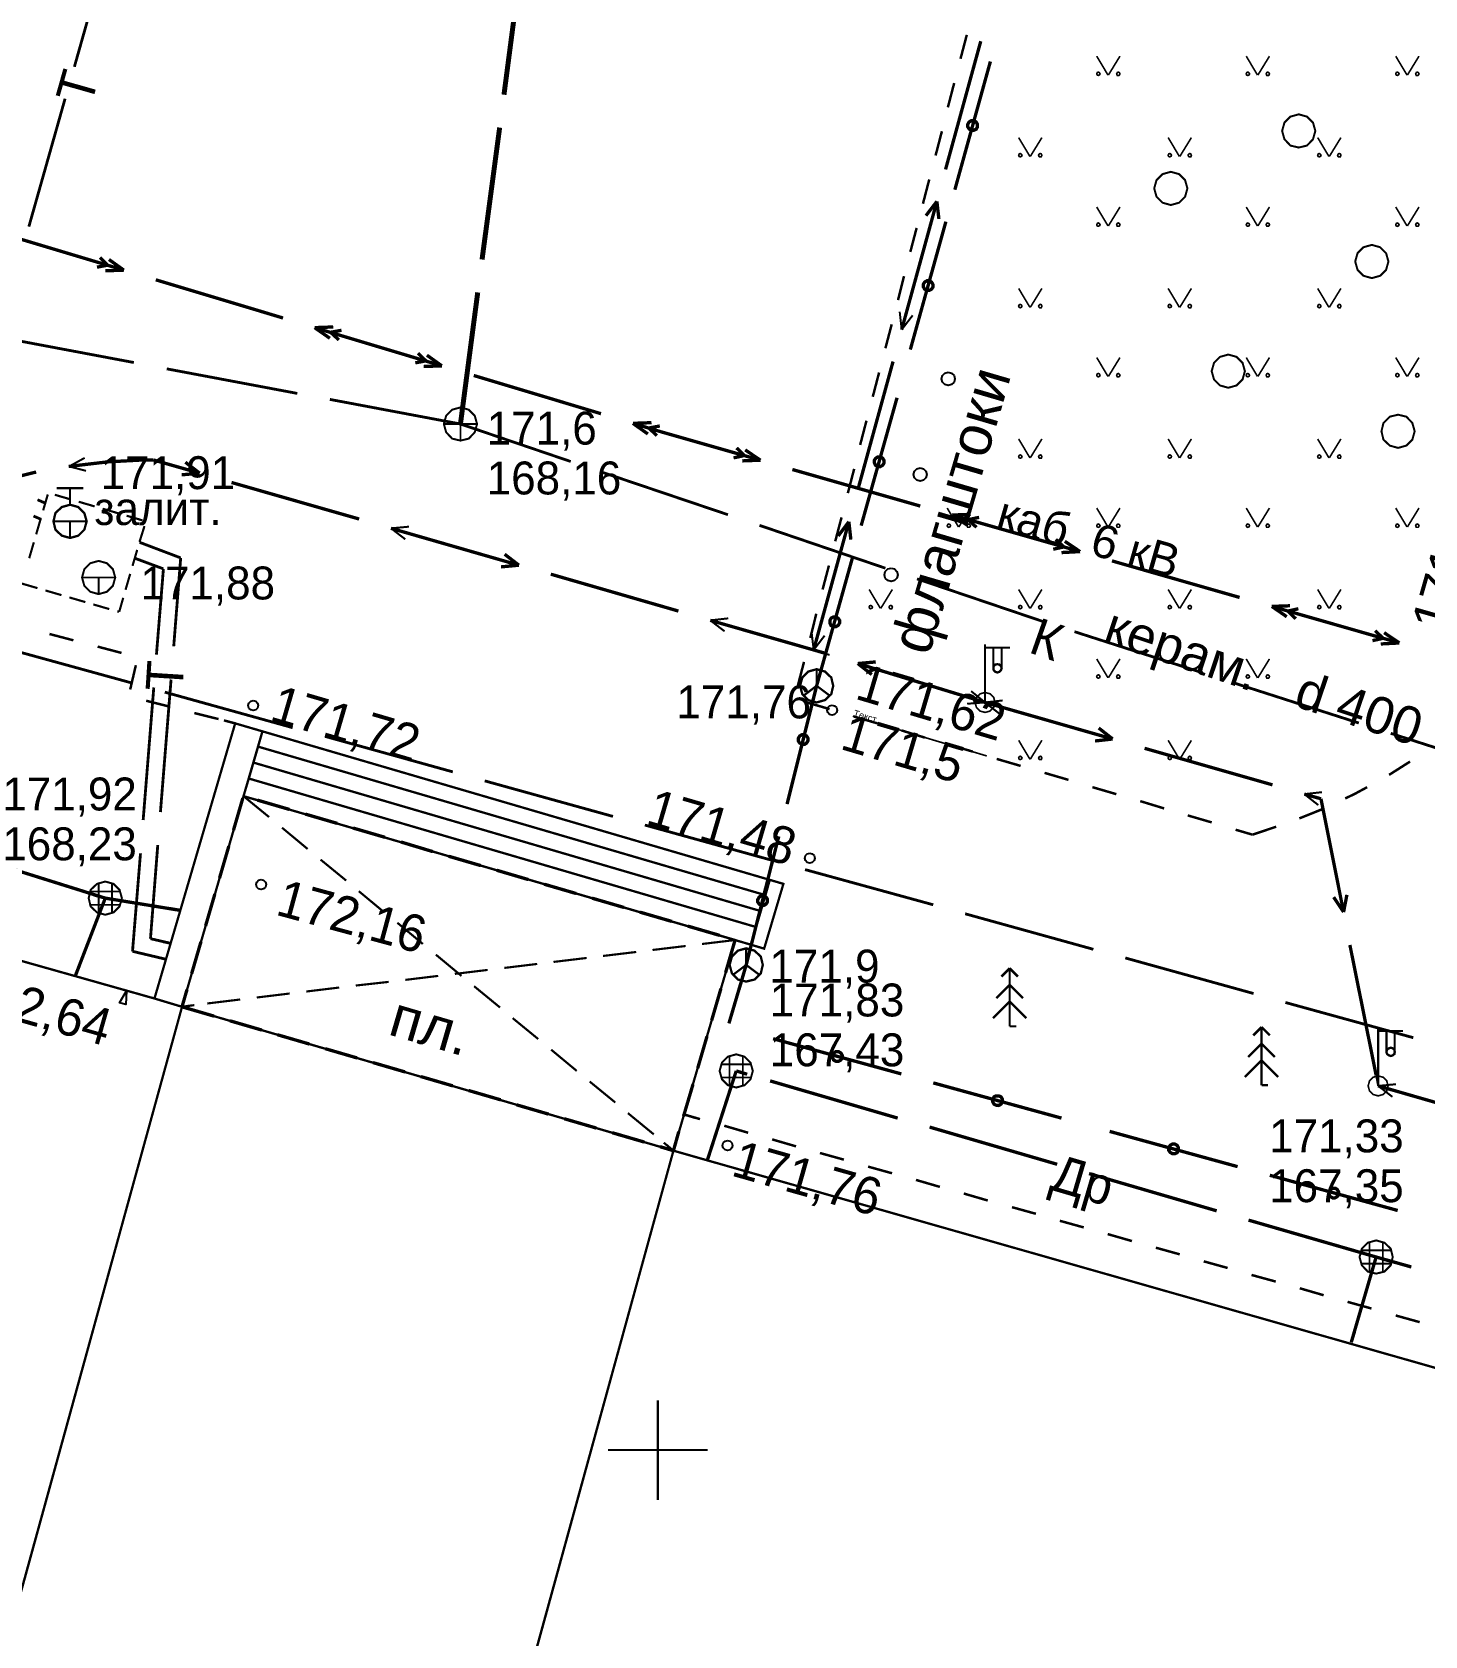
# Model space of a CAD drawing. Extents: x -2634 to -2115, y -2142 to -1393.
# Drawn here: x -2418.83 to -2376.91, y -1855.59 to -1807.33 of the extents above; entities that cross this region are included whole.
import ezdxf

# ---------------------------------------------------------------- set-up
doc = ezdxf.new("R2010")
doc.units = 0
doc.header["$MEASUREMENT"] = 0
for name, color, linetype in [('500_Дополн-Бордюры__п', 7, 'Continuous'), ('500_Дополн-Ступени__л', 7, 'Continuous'), ('500_Линии_-Линии_связ', 7, 'Continuous'), ('500_Линии_-Смотровые_', 7, 'Continuous'), ('500_Линии_-Фонари_час', 7, 'Continuous'), ('500_Линии_-Электрокаб', 7, 'Continuous'), ('500_Объект-Опоры', 7, 'Continuous'), ('500_Растит-Газоны__са', 7, 'Continuous'), ('500_Растит-Лес_и_лесо', 7, 'Continuous'), ('500_Рельеф-Высотные_о', 7, 'Continuous'), ('500_Сооруж-Памятники_', 7, 'Continuous'), ('500_Строен-Дополнения', 7, 'Continuous'), ('500_Строен-Здания', 7, 'Continuous'), ('500_Трубоп-Водопровод', 7, 'Continuous'), ('500_Трубоп-Газопровод', 7, 'Continuous'), ('500_Трубоп-Канализаци', 7, 'Continuous'), ('500_Трубоп-Смотровые_', 7, 'Continuous'), ('500_Трубоп-Сооружения', 7, 'Continuous'), ('500_Трубоп-Теплосети', 7, 'Continuous'), ('ЗАЯВКИ-Условные_з', 7, 'Continuous')]:
    doc.layers.add(name, color=color, linetype=linetype)
doc.styles.add('TARIAL', font='Arial')

# ---------------------------------------------------------------- blocks, each defined once
blk = doc.blocks.new('block_25')
at = {"layer": '500_Растит-Газоны__са', "color": 0, "const_width": 0.05}
for points in [[(2.35, 3.02), (2.69, 2.45)], [(2.7, 2.45), (3.05, 3.02)], [(0, 0.57), (0.34, 0)], [(0.35, 0), (0.7, 0.57)]]:
    blk.add_lwpolyline(points, dxfattribs=at)
for points in [[(2.4, 2.54), (2.42, 2.53), (2.44, 2.51), (2.45, 2.49), (2.44, 2.46), (2.42, 2.45), (2.4, 2.44), (2.37, 2.45), (2.36, 2.46), (2.35, 2.49), (2.36, 2.51), (2.37, 2.53)], [(3, 2.54), (3.02, 2.53), (3.04, 2.51), (3.05, 2.49), (3.04, 2.46), (3.02, 2.44), (3, 2.44), (2.97, 2.44), (2.96, 2.46), (2.95, 2.49), (2.96, 2.51), (2.97, 2.53)], [(0.05, 0.09), (0.07, 0.08), (0.09, 0.06), (0.1, 0.04), (0.09, 0.01), (0.07, 0), (0.05, -0.01), (0.02, 0), (0.01, 0.01), (0, 0.04), (0.01, 0.06), (0.02, 0.08)], [(0.65, 0.09), (0.68, 0.08), (0.69, 0.06), (0.7, 0.04), (0.69, 0.01), (0.68, -0.01), (0.65, -0.01), (0.63, -0.01), (0.61, 0.01), (0.6, 0.04), (0.61, 0.06), (0.63, 0.08)]]:
    blk.add_lwpolyline(points, close=True, dxfattribs=at)

msp = doc.modelspace()

# ---------------------------------------------------------------- linework, layer by layer
at = {"layer": '500_Дополн-Бордюры__п', "color": 1, "const_width": 0.075}
for points in [[(-2390.7, -1807.41), (-2390.89, -1808.13)], [(-2391.08, -1808.86), (-2391.27, -1809.59)], [(-2391.45, -1810.31), (-2391.64, -1811.04)], [(-2391.83, -1811.76), (-2392.02, -1812.49)], [(-2392.21, -1813.22), (-2392.4, -1813.94)], [(-2392.59, -1814.67), (-2392.77, -1815.39)], [(-2392.96, -1816.12), (-2393.15, -1816.84)], [(-2393.34, -1817.57), (-2393.53, -1818.3)], [(-2393.72, -1819.02), (-2393.91, -1819.75)], [(-2394.09, -1820.47), (-2394.28, -1821.2)], [(-2394.47, -1821.93), (-2394.66, -1822.65)], [(-2394.85, -1823.38), (-2395.04, -1824.1)], [(-2395.23, -1824.83), (-2395.41, -1825.56)], [(-2418.31, -1825.44), (-2417.59, -1825.63)], [(-2416.86, -1825.82), (-2416.14, -1826.01)], [(-2415.71, -1826.38), (-2415.88, -1827.11)], [(-2395.6, -1826.28), (-2395.79, -1827.01)], [(-2415.4, -1827.45), (-2414.68, -1827.63)], [(-2395.55, -1827.49), (-2394.83, -1827.7)], [(-2413.95, -1827.82), (-2413.22, -1828)], [(-2394.11, -1827.92), (-2393.39, -1828.13)], [(-2412.72, -1828.13), (-2413.06, -1828.04)], [(-2392.67, -1828.34), (-2391.96, -1828.56)], [(-2391.24, -1828.77), (-2390.52, -1828.98)], [(-2389.8, -1829.2), (-2389.08, -1829.41)], [(-2377.99, -1829.68), (-2377.36, -1829.28)], [(-2388.36, -1829.62), (-2387.64, -1829.83)], [(-2386.92, -1830.05), (-2386.2, -1830.26)], [(-2379.31, -1830.39), (-2379.02, -1830.25)], [(-2379.02, -1830.25), (-2378.65, -1830.05)], [(-2385.48, -1830.47), (-2384.76, -1830.69)], [(-2380.69, -1830.99), (-2380.02, -1830.72)], [(-2380.02, -1830.72), (-2379.99, -1830.71)], [(-2384.05, -1830.9), (-2383.33, -1831.11)], [(-2382.61, -1831.33), (-2382.1, -1831.48)], [(-2382.1, -1831.48), (-2381.39, -1831.24)], [(-2382.1, -1831.48), (-2382.44, -1831.38)], [(-2398.73, -1840.04), (-2399.21, -1839.9)], [(-2399.21, -1839.9), (-2398.88, -1840)], [(-2397.28, -1840.45), (-2398, -1840.24)], [(-2395.84, -1840.86), (-2396.56, -1840.65)], [(-2394.4, -1841.26), (-2395.12, -1841.06)], [(-2392.95, -1841.67), (-2393.67, -1841.47)], [(-2391.51, -1842.08), (-2392.23, -1841.87)], [(-2390.07, -1842.49), (-2390.79, -1842.28)], [(-2388.62, -1842.89), (-2389.34, -1842.69)], [(-2387.18, -1843.3), (-2387.9, -1843.1)], [(-2385.73, -1843.71), (-2386.46, -1843.5)], [(-2384.29, -1844.11), (-2385.01, -1843.91)], [(-2382.85, -1844.52), (-2383.57, -1844.32)], [(-2381.4, -1844.93), (-2382.13, -1844.73)], [(-2379.96, -1845.34), (-2380.68, -1845.13)], [(-2378.52, -1845.74), (-2379.24, -1845.54)], [(-2377.07, -1846.15), (-2377.79, -1845.95)]]:
    msp.add_lwpolyline(points, dxfattribs=at)
at = {"layer": '500_Дополн-Бордюры__п', "color": 0, "const_width": 0.07}
for points in [[(-2414.32, -1836.66), (-2411.9, -1828.37), (-2412.72, -1828.13), (-2415.15, -1836.41)], [(-2397.2, -1834.79), (-2396.63, -1832.84), (-2396.22, -1832.96), (-2396.8, -1834.91)]]:
    msp.add_lwpolyline(points, close=True, dxfattribs=at)
at = {"layer": '500_Дополн-Ступени__л', "color": 0, "const_width": 0.07}
for points in [[(-2411.9, -1828.37), (-2412.03, -1828.83), (-2396.76, -1833.3), (-2396.63, -1832.84)], [(-2412.03, -1828.83), (-2412.17, -1829.31), (-2396.9, -1833.78), (-2396.76, -1833.3)], [(-2412.17, -1829.31), (-2412.31, -1829.79), (-2397.04, -1834.26), (-2396.9, -1833.78)], [(-2412.47, -1830.32), (-2397.2, -1834.79), (-2397.04, -1834.26), (-2412.31, -1829.79)]]:
    msp.add_lwpolyline(points, close=True, dxfattribs=at)
at = {"layer": '500_Линии_-Линии_связ', "color": 0, "const_width": 0.1}
for points in [[(-2391.06, -1812.07), (-2389.99, -1808.21)], [(-2392.4, -1816.88), (-2391.33, -1813.03)], [(-2393.88, -1822.18), (-2392.8, -1818.33)], [(-2395.22, -1827), (-2394.14, -1823.14)], [(-2396.11, -1830.56), (-2395.22, -1827)], [(-2395.22, -1827), (-2395.4, -1827.73)], [(-2397.34, -1835.4), (-2396.36, -1831.53)], [(-2397.86, -1837.16), (-2397.34, -1835.4)], [(-2397.34, -1835.4), (-2397.55, -1836.12)], [(-2392.67, -1838.68), (-2396.53, -1837.62)], [(-2387.85, -1840.01), (-2391.71, -1838.95)], [(-2382.55, -1841.47), (-2386.4, -1840.41)], [(-2377.73, -1842.79), (-2381.58, -1841.73)]]:
    msp.add_lwpolyline(points, dxfattribs=at)
for points in [[(-2390.67, -1810.1), (-2390.63, -1810.03), (-2390.56, -1809.99), (-2390.49, -1809.99), (-2390.42, -1810.03), (-2390.38, -1810.1), (-2390.38, -1810.18), (-2390.42, -1810.25), (-2390.49, -1810.28), (-2390.57, -1810.28), (-2390.63, -1810.24), (-2390.67, -1810.18)], [(-2392.01, -1814.92), (-2391.97, -1814.85), (-2391.9, -1814.81), (-2391.83, -1814.81), (-2391.76, -1814.85), (-2391.72, -1814.92), (-2391.72, -1815), (-2391.76, -1815.06), (-2391.83, -1815.1), (-2391.91, -1815.1), (-2391.97, -1815.06), (-2392.01, -1814.99)], [(-2393.48, -1820.21), (-2393.44, -1820.15), (-2393.38, -1820.11), (-2393.3, -1820.11), (-2393.23, -1820.15), (-2393.19, -1820.22), (-2393.19, -1820.29), (-2393.23, -1820.36), (-2393.3, -1820.4), (-2393.38, -1820.4), (-2393.45, -1820.36), (-2393.48, -1820.29)], [(-2394.82, -1825.03), (-2394.78, -1824.96), (-2394.72, -1824.93), (-2394.64, -1824.93), (-2394.57, -1824.97), (-2394.53, -1825.03), (-2394.53, -1825.11), (-2394.57, -1825.18), (-2394.64, -1825.22), (-2394.72, -1825.22), (-2394.79, -1825.18), (-2394.82, -1825.11)], [(-2395.77, -1828.58), (-2395.73, -1828.51), (-2395.66, -1828.47), (-2395.59, -1828.47), (-2395.52, -1828.51), (-2395.48, -1828.58), (-2395.48, -1828.65), (-2395.52, -1828.72), (-2395.58, -1828.76), (-2395.66, -1828.76), (-2395.73, -1828.72), (-2395.77, -1828.66)], [(-2396.99, -1833.43), (-2396.95, -1833.36), (-2396.89, -1833.32), (-2396.81, -1833.32), (-2396.74, -1833.36), (-2396.7, -1833.42), (-2396.7, -1833.5), (-2396.74, -1833.57), (-2396.81, -1833.61), (-2396.88, -1833.61), (-2396.95, -1833.57), (-2396.99, -1833.51)], [(-2394.64, -1838.3), (-2394.71, -1838.26), (-2394.74, -1838.19), (-2394.74, -1838.11), (-2394.7, -1838.05), (-2394.64, -1838.01), (-2394.56, -1838.01), (-2394.49, -1838.05), (-2394.45, -1838.12), (-2394.45, -1838.19), (-2394.49, -1838.26), (-2394.56, -1838.3)], [(-2389.82, -1839.62), (-2389.88, -1839.59), (-2389.92, -1839.52), (-2389.92, -1839.44), (-2389.88, -1839.37), (-2389.82, -1839.34), (-2389.74, -1839.34), (-2389.67, -1839.37), (-2389.63, -1839.44), (-2389.63, -1839.52), (-2389.67, -1839.59), (-2389.74, -1839.63)], [(-2384.51, -1841.08), (-2384.58, -1841.04), (-2384.62, -1840.98), (-2384.62, -1840.9), (-2384.58, -1840.83), (-2384.51, -1840.79), (-2384.44, -1840.79), (-2384.37, -1840.83), (-2384.33, -1840.9), (-2384.33, -1840.98), (-2384.37, -1841.05), (-2384.44, -1841.08)], [(-2379.69, -1842.41), (-2379.76, -1842.37), (-2379.8, -1842.3), (-2379.8, -1842.22), (-2379.76, -1842.16), (-2379.69, -1842.12), (-2379.61, -1842.12), (-2379.55, -1842.16), (-2379.51, -1842.23), (-2379.51, -1842.3), (-2379.55, -1842.37), (-2379.62, -1842.41)]]:
    msp.add_lwpolyline(points, close=True, dxfattribs=at)
at = {"layer": '500_Линии_-Смотровые_', "color": 0, "const_width": 0.07}
for points in [[(-2395.22, -1826.5), (-2394.97, -1826.57), (-2394.78, -1826.75), (-2394.72, -1827), (-2394.78, -1827.25), (-2394.97, -1827.43), (-2395.22, -1827.5), (-2395.47, -1827.43), (-2395.65, -1827.25), (-2395.72, -1827), (-2395.65, -1826.75), (-2395.47, -1826.57)], [(-2395.22, -1826.95), (-2395.22, -1826.95), (-2395.22, -1826.95), (-2395.22, -1826.95), (-2395.22, -1826.95), (-2395.22, -1826.95), (-2395.22, -1826.95), (-2395.22, -1826.95), (-2395.22, -1826.95), (-2395.22, -1826.95), (-2395.22, -1826.95), (-2395.22, -1826.95)], [(-2397.34, -1834.9), (-2397.09, -1834.97), (-2396.9, -1835.15), (-2396.84, -1835.4), (-2396.9, -1835.65), (-2397.09, -1835.84), (-2397.34, -1835.9), (-2397.59, -1835.84), (-2397.77, -1835.65), (-2397.84, -1835.4), (-2397.77, -1835.15), (-2397.59, -1834.97)], [(-2397.34, -1835.35), (-2397.34, -1835.35), (-2397.34, -1835.35), (-2397.34, -1835.35), (-2397.34, -1835.35), (-2397.34, -1835.35), (-2397.34, -1835.35), (-2397.34, -1835.35), (-2397.34, -1835.35), (-2397.34, -1835.35), (-2397.34, -1835.35), (-2397.34, -1835.35)]]:
    msp.add_lwpolyline(points, close=True, dxfattribs=at)
at = {"layer": '500_Линии_-Смотровые_', "color": 0, "const_width": 0.065}
for points in [[(-2395.22, -1826.5), (-2395.22, -1827)], [(-2395.62, -1827.3), (-2395.22, -1827)], [(-2395.22, -1827), (-2394.82, -1827.3)], [(-2397.34, -1834.9), (-2397.34, -1835.4)], [(-2397.74, -1835.7), (-2397.34, -1835.4)], [(-2397.34, -1835.4), (-2396.94, -1835.7)]]:
    msp.add_lwpolyline(points, dxfattribs=at)
at = {"layer": '500_Линии_-Фонари_час', "color": 0, "const_width": 0.065}
for points in [[(-2390.15, -1827.5), (-2390.15, -1825.75)], [(-2389.4, -1825.85), (-2390.15, -1825.85)], [(-2389.9, -1826.5), (-2389.9, -1825.85)], [(-2389.65, -1826.5), (-2389.65, -1825.85)], [(-2389.9, -1826.47), (-2389.9, -1826.35)], [(-2389.9, -1826.45), (-2389.9, -1826.45)], [(-2389.65, -1826.47), (-2389.65, -1826.35)], [(-2389.65, -1826.47), (-2389.65, -1826.35)], [(-2378.32, -1839.04), (-2378.32, -1837.29)], [(-2377.57, -1837.39), (-2378.32, -1837.39)], [(-2378.07, -1838.04), (-2378.07, -1837.39)], [(-2377.82, -1838.04), (-2377.82, -1837.39)], [(-2378.07, -1838.02), (-2378.07, -1837.89)], [(-2378.07, -1837.99), (-2378.07, -1837.99)], [(-2377.82, -1838.02), (-2377.82, -1837.89)], [(-2377.82, -1838.02), (-2377.82, -1837.89)]]:
    msp.add_lwpolyline(points, dxfattribs=at)
at = {"layer": '500_Линии_-Фонари_час', "color": 0, "const_width": 0.07}
for points in [[(-2389.9, -1826.47), (-2389.89, -1826.41), (-2389.84, -1826.36), (-2389.78, -1826.35), (-2389.72, -1826.36), (-2389.67, -1826.41), (-2389.65, -1826.47), (-2389.67, -1826.53), (-2389.72, -1826.58), (-2389.78, -1826.6), (-2389.84, -1826.58), (-2389.89, -1826.53)], [(-2378.07, -1838.02), (-2378.05, -1837.95), (-2378, -1837.91), (-2377.94, -1837.89), (-2377.88, -1837.91), (-2377.83, -1837.95), (-2377.82, -1838.02), (-2377.83, -1838.08), (-2377.88, -1838.12), (-2377.94, -1838.14), (-2378, -1838.12), (-2378.05, -1838.08)]]:
    msp.add_lwpolyline(points, close=True, dxfattribs=at)
at = {"layer": '500_Линии_-Электрокаб', "color": 1}
for points, const_width in [([(-2391.34, -1811.46), (-2390.28, -1807.6)], 0.1), ([(-2392.66, -1816.28), (-2391.6, -1812.42)], 0.1), ([(-2391.93, -1812.85), (-2391.6, -1812.42)], 0.1), ([(-2391.54, -1812.95), (-2391.6, -1812.42)], 0.1), ([(-2392.66, -1816.28), (-2392.72, -1815.74)], 0.06), ([(-2392.66, -1816.28), (-2392.33, -1815.85)], 0.06), ([(-2393.98, -1821.1), (-2392.92, -1817.24)], 0.1), ([(-2417.67, -1820.39), (-2416.56, -1820.26)], 0.1), ([(-2417.67, -1820.37), (-2417.25, -1820.14)], 0.06), ([(-2416.56, -1820.26), (-2415.45, -1820.2)], 0.1), ([(-2415.45, -1820.2), (-2415.19, -1820.2)], 0.1), ([(-2415.19, -1820.2), (-2413.79, -1820.6)], 0.1), ([(-2419.86, -1820.85), (-2418.77, -1820.58)], 0.1), ([(-2418.77, -1820.58), (-2418.71, -1820.57)], 0.1), ([(-2417.73, -1820.4), (-2417.67, -1820.39)], 0.1), ([(-2417.73, -1820.4), (-2417.68, -1820.37)], 0.06), ([(-2417.73, -1820.4), (-2417.67, -1820.41)], 0.06), ([(-2417.67, -1820.41), (-2417.21, -1820.53)], 0.06), ([(-2414.33, -1820.65), (-2413.79, -1820.6)], 0.1), ([(-2414.22, -1820.27), (-2413.79, -1820.6)], 0.1), ([(-2412.83, -1820.88), (-2408.99, -1821.98)], 0.1), ([(-2395.31, -1825.92), (-2394.25, -1822.06)], 0.1), ([(-2394.57, -1822.49), (-2394.25, -1822.06)], 0.1), ([(-2394.19, -1822.6), (-2394.25, -1822.06)], 0.1), ([(-2408.03, -1822.26), (-2404.18, -1823.37)], 0.1), ([(-2408.03, -1822.26), (-2407.49, -1822.21)], 0.06), ([(-2408.03, -1822.26), (-2407.6, -1822.59)], 0.06), ([(-2404.61, -1823.04), (-2404.18, -1823.37)], 0.1), ([(-2404.72, -1823.42), (-2404.18, -1823.37)], 0.1), ([(-2403.22, -1823.64), (-2399.38, -1824.75)], 0.1), ([(-2398.42, -1825.03), (-2395.31, -1825.92)], 0.1), ([(-2398.42, -1825.03), (-2397.88, -1824.97)], 0.06), ([(-2398.42, -1825.03), (-2397.99, -1825.36)], 0.06), ([(-2395.31, -1825.92), (-2395.37, -1825.39)], 0.06), ([(-2395.31, -1825.92), (-2394.98, -1825.49)], 0.06), ([(-2395.31, -1825.92), (-2395.79, -1825.78)], 0.06), ([(-2394.93, -1826.03), (-2395.31, -1825.92)], 0.1), ([(-2395.31, -1825.92), (-2394.83, -1826.07)], 0.06), ([(-2393.44, -1826.28), (-2393.98, -1826.33)], 0.1), ([(-2390.15, -1827.5), (-2393.98, -1826.33)], 0.1), ([(-2393.56, -1826.66), (-2393.98, -1826.33)], 0.1), ([(-2390.15, -1827.5), (-2390.57, -1827.16)], 0.06), ([(-2390.15, -1827.5), (-2386.31, -1828.6)], 0.1), ([(-2390.15, -1827.5), (-2389.62, -1827.44)], 0.06), ([(-2390.15, -1827.5), (-2390.69, -1827.54)], 0.06), ([(-2390.15, -1827.5), (-2389.73, -1827.83)], 0.06), ([(-2386.73, -1828.27), (-2386.31, -1828.6)], 0.1), ([(-2386.84, -1828.66), (-2386.31, -1828.6)], 0.1), ([(-2385.35, -1828.88), (-2381.5, -1829.98)], 0.1), ([(-2380.54, -1830.26), (-2380.04, -1830.4)], 0.1), ([(-2380.54, -1830.26), (-2380.01, -1830.2)], 0.06), ([(-2380.54, -1830.26), (-2380.12, -1830.59)], 0.06), ([(-2380.04, -1830.4), (-2379.36, -1833.81)], 0.1), ([(-2379.26, -1833.29), (-2379.36, -1833.81)], 0.1), ([(-2379.66, -1833.36), (-2379.36, -1833.81)], 0.1), ([(-2379.17, -1834.8), (-2378.38, -1838.72)], 0.1), ([(-2378.32, -1839.04), (-2378.41, -1838.55)], 0.06), ([(-2378.32, -1839.04), (-2374.47, -1840.15)], 0.1), ([(-2378.32, -1839.04), (-2377.78, -1838.99)], 0.06), ([(-2378.32, -1839.04), (-2377.89, -1839.37)], 0.06)]:
    msp.add_lwpolyline(points, dxfattribs=dict(at, const_width=const_width))
at = {"layer": '500_Линии_-Электрокаб', "color": 12, "const_width": 0.1}
for points in [[(-2416.07, -1814.49), (-2419.9, -1813.34)], [(-2416.56, -1814.34), (-2416.88, -1814.4)], [(-2416.56, -1814.34), (-2416.79, -1814.11)], [(-2416.07, -1814.49), (-2416.52, -1814.17)], [(-2416.07, -1814.49), (-2416.63, -1814.51)], [(-2411.28, -1815.93), (-2415.11, -1814.78)], [(-2409.77, -1816.2), (-2410.33, -1816.22)], [(-2406.5, -1817.37), (-2410.33, -1816.22)], [(-2409.87, -1816.54), (-2410.33, -1816.22)], [(-2409.52, -1816.3), (-2409.85, -1816.36)], [(-2409.6, -1816.59), (-2409.85, -1816.36)], [(-2406.98, -1817.22), (-2407.3, -1817.28)], [(-2406.98, -1817.22), (-2407.22, -1816.99)], [(-2406.5, -1817.37), (-2406.95, -1817.05)], [(-2406.5, -1817.37), (-2407.05, -1817.39)], [(-2401.71, -1818.81), (-2405.54, -1817.66)], [(-2400.19, -1819.08), (-2400.75, -1819.1)], [(-2399.85, -1819.37), (-2400.75, -1819.1)], [(-2400.3, -1819.42), (-2400.75, -1819.1)], [(-2399.94, -1819.18), (-2400.27, -1819.24)], [(-2400.03, -1819.47), (-2400.27, -1819.24)], [(-2396.91, -1820.21), (-2399.85, -1819.37)], [(-2397.4, -1820.07), (-2397.72, -1820.14)], [(-2397.39, -1820.07), (-2397.63, -1819.84)], [(-2396.91, -1820.21), (-2397.46, -1820.23)], [(-2396.91, -1820.21), (-2397.37, -1819.9)], [(-2392.1, -1821.59), (-2395.95, -1820.49)], [(-2390.58, -1821.84), (-2391.14, -1821.86)], [(-2387.29, -1822.96), (-2391.14, -1821.86)], [(-2390.68, -1822.17), (-2391.14, -1821.86)], [(-2390.33, -1821.93), (-2390.66, -1822)], [(-2390.41, -1822.23), (-2390.66, -1822)], [(-2387.78, -1822.82), (-2388.02, -1822.59)], [(-2387.29, -1822.96), (-2387.75, -1822.65)], [(-2387.78, -1822.82), (-2388.1, -1822.89)], [(-2387.29, -1822.96), (-2387.85, -1822.99)], [(-2382.49, -1824.34), (-2386.33, -1823.24)], [(-2380.97, -1824.59), (-2381.52, -1824.61)], [(-2377.68, -1825.71), (-2381.52, -1824.61)], [(-2381.07, -1824.92), (-2381.52, -1824.61)], [(-2380.72, -1824.68), (-2381.04, -1824.75)], [(-2380.8, -1824.98), (-2381.04, -1824.75)], [(-2378.17, -1825.57), (-2378.49, -1825.64)], [(-2378.17, -1825.57), (-2378.41, -1825.34)], [(-2377.68, -1825.71), (-2378.14, -1825.4)], [(-2377.68, -1825.71), (-2378.24, -1825.74)]]:
    msp.add_lwpolyline(points, dxfattribs=at)
at = {"layer": '500_Объект-Опоры', "color": 1, "const_width": 0.05}
for points in [[(-2390.15, -1827.2), (-2390, -1827.24), (-2389.89, -1827.35), (-2389.85, -1827.5), (-2389.89, -1827.65), (-2390, -1827.76), (-2390.15, -1827.8), (-2390.3, -1827.76), (-2390.41, -1827.65), (-2390.45, -1827.5), (-2390.41, -1827.35), (-2390.3, -1827.24)], [(-2378.32, -1838.74), (-2378.17, -1838.78), (-2378.06, -1838.89), (-2378.02, -1839.04), (-2378.06, -1839.19), (-2378.17, -1839.3), (-2378.32, -1839.34), (-2378.47, -1839.3), (-2378.58, -1839.19), (-2378.62, -1839.04), (-2378.58, -1838.89), (-2378.47, -1838.78)]]:
    msp.add_lwpolyline(points, close=True, dxfattribs=at)
at = {"layer": '500_Растит-Лес_и_лесо', "color": 0, "const_width": 0.06}
for points in [[(-2380.71, -1809.8), (-2380.46, -1809.87), (-2380.28, -1810.05), (-2380.21, -1810.3), (-2380.28, -1810.55), (-2380.46, -1810.74), (-2380.71, -1810.8), (-2380.96, -1810.74), (-2381.14, -1810.55), (-2381.21, -1810.3), (-2381.14, -1810.05), (-2380.96, -1809.87)], [(-2384.56, -1811.53), (-2384.31, -1811.6), (-2384.13, -1811.78), (-2384.06, -1812.03), (-2384.13, -1812.28), (-2384.31, -1812.46), (-2384.56, -1812.53), (-2384.81, -1812.46), (-2384.99, -1812.28), (-2385.06, -1812.03), (-2384.99, -1811.78), (-2384.81, -1811.6)], [(-2378.51, -1813.73), (-2378.26, -1813.8), (-2378.08, -1813.98), (-2378.01, -1814.23), (-2378.08, -1814.48), (-2378.26, -1814.66), (-2378.51, -1814.73), (-2378.76, -1814.66), (-2378.94, -1814.48), (-2379.01, -1814.23), (-2378.94, -1813.98), (-2378.76, -1813.8)], [(-2382.83, -1817.03), (-2382.58, -1817.1), (-2382.4, -1817.28), (-2382.33, -1817.53), (-2382.4, -1817.78), (-2382.58, -1817.96), (-2382.83, -1818.03), (-2383.08, -1817.96), (-2383.26, -1817.78), (-2383.33, -1817.53), (-2383.26, -1817.28), (-2383.08, -1817.1)], [(-2377.72, -1818.84), (-2377.47, -1818.9), (-2377.29, -1819.09), (-2377.22, -1819.34), (-2377.29, -1819.59), (-2377.47, -1819.77), (-2377.72, -1819.84), (-2377.97, -1819.77), (-2378.16, -1819.59), (-2378.22, -1819.34), (-2378.16, -1819.09), (-2377.97, -1818.9)]]:
    msp.add_lwpolyline(points, close=True, dxfattribs=at)
at = {"layer": '500_Растит-Лес_и_лесо', "color": 94}
for points, const_width in [([(-2389.66, -1835.75), (-2389.41, -1835.5)], 0.075), ([(-2389.16, -1835.75), (-2389.41, -1835.5)], 0.075), ([(-2389.41, -1837.25), (-2389.41, -1835.5)], 0.065), ([(-2389.81, -1836.4), (-2389.41, -1836)], 0.075), ([(-2389.01, -1836.4), (-2389.41, -1836)], 0.075), ([(-2389.91, -1837), (-2389.41, -1836.5)], 0.075), ([(-2388.91, -1837), (-2389.41, -1836.5)], 0.075), ([(-2389.41, -1837.25), (-2389.41, -1837.05)], 0.065), ([(-2389.21, -1837.25), (-2389.41, -1837.25)], 0.065), ([(-2382.08, -1837.52), (-2381.83, -1837.27)], 0.075), ([(-2381.58, -1837.52), (-2381.83, -1837.27)], 0.075), ([(-2381.83, -1839.02), (-2381.83, -1837.27)], 0.065), ([(-2382.23, -1838.17), (-2381.83, -1837.77)], 0.075), ([(-2381.43, -1838.17), (-2381.83, -1837.77)], 0.075), ([(-2382.33, -1838.77), (-2381.83, -1838.27)], 0.075), ([(-2381.33, -1838.77), (-2381.83, -1838.27)], 0.075), ([(-2381.83, -1839.02), (-2381.83, -1838.82)], 0.065), ([(-2381.63, -1839.02), (-2381.83, -1839.02)], 0.065)]:
    msp.add_lwpolyline(points, dxfattribs=dict(at, const_width=const_width))
at = {"layer": '500_Рельеф-Высотные_о', "color": 0}
for points in [[(-2412.18, -1827.44), (-2412.1, -1827.46), (-2412.05, -1827.52), (-2412.03, -1827.59), (-2412.05, -1827.67), (-2412.1, -1827.72), (-2412.18, -1827.74), (-2412.25, -1827.72), (-2412.31, -1827.67), (-2412.33, -1827.59), (-2412.31, -1827.52), (-2412.25, -1827.46)], [(-2394.75, -1827.58), (-2394.68, -1827.6), (-2394.62, -1827.65), (-2394.6, -1827.73), (-2394.62, -1827.8), (-2394.68, -1827.86), (-2394.75, -1827.88), (-2394.83, -1827.86), (-2394.88, -1827.8), (-2394.9, -1827.73), (-2394.88, -1827.65), (-2394.83, -1827.6)], [(-2395.42, -1832.04), (-2395.35, -1832.06), (-2395.29, -1832.11), (-2395.27, -1832.19), (-2395.29, -1832.26), (-2395.35, -1832.32), (-2395.42, -1832.34), (-2395.5, -1832.32), (-2395.55, -1832.26), (-2395.57, -1832.19), (-2395.55, -1832.11), (-2395.5, -1832.06)], [(-2411.94, -1832.83), (-2411.87, -1832.85), (-2411.81, -1832.91), (-2411.79, -1832.98), (-2411.81, -1833.06), (-2411.87, -1833.11), (-2411.94, -1833.13), (-2412.02, -1833.11), (-2412.07, -1833.06), (-2412.09, -1832.98), (-2412.07, -1832.91), (-2412.02, -1832.85)], [(-2415.99, -1836.18), (-2416.01, -1836.59), (-2416.2, -1836.54)], [(-2397.9, -1840.68), (-2397.82, -1840.7), (-2397.77, -1840.75), (-2397.75, -1840.83), (-2397.77, -1840.9), (-2397.82, -1840.96), (-2397.9, -1840.98), (-2397.97, -1840.96), (-2398.03, -1840.9), (-2398.05, -1840.83), (-2398.03, -1840.75), (-2397.97, -1840.7)]]:
    msp.add_lwpolyline(points, close=True, dxfattribs=at)
at = {"layer": '500_Рельеф-Высотные_о', "color": 0, "const_width": 0.05}
msp.add_lwpolyline([(-2394.13, -1827.91), (-2390.1, -1829.11)], dxfattribs=at)
at = {"layer": '500_Сооруж-Памятники_', "color": 1}
for points in [[(-2391.26, -1817.56), (-2391.16, -1817.59), (-2391.08, -1817.66), (-2391.06, -1817.76), (-2391.08, -1817.86), (-2391.16, -1817.93), (-2391.26, -1817.96), (-2391.36, -1817.93), (-2391.43, -1817.86), (-2391.46, -1817.76), (-2391.43, -1817.66), (-2391.36, -1817.59)], [(-2392.1, -1820.44), (-2392, -1820.47), (-2391.93, -1820.54), (-2391.9, -1820.64), (-2391.93, -1820.74), (-2392, -1820.81), (-2392.1, -1820.84), (-2392.2, -1820.81), (-2392.27, -1820.74), (-2392.3, -1820.64), (-2392.27, -1820.54), (-2392.2, -1820.47)], [(-2392.98, -1823.46), (-2392.88, -1823.48), (-2392.81, -1823.56), (-2392.78, -1823.66), (-2392.81, -1823.76), (-2392.88, -1823.83), (-2392.98, -1823.86), (-2393.08, -1823.83), (-2393.16, -1823.76), (-2393.18, -1823.66), (-2393.16, -1823.56), (-2393.08, -1823.48)]]:
    msp.add_lwpolyline(points, close=True, dxfattribs=at)
at = {"layer": '500_Строен-Дополнения', "color": 0, "const_width": 0.07}
msp.add_lwpolyline([(-2414.32, -1836.66), (-2399.53, -1840.99), (-2399.21, -1839.9), (-2397.67, -1834.65), (-2412.47, -1830.32)], close=True, dxfattribs=at)
at = {"layer": '500_Строен-Дополнения', "color": 0}
for points, const_width in [([(-2412.49, -1830.38), (-2412.77, -1831.34)], 0.1), ([(-2412.47, -1830.32), (-2412.04, -1830.44)], 0.065), ([(-2412.47, -1830.32), (-2411.7, -1830.95)], 0.065), ([(-2411.09, -1830.72), (-2412.05, -1830.44)], 0.1), ([(-2409.65, -1831.14), (-2410.61, -1830.86)], 0.1), ([(-2411.31, -1831.27), (-2410.54, -1831.91)], 0.065), ([(-2408.21, -1831.56), (-2409.17, -1831.28)], 0.1), ([(-2412.91, -1831.82), (-2413.19, -1832.78)], 0.1), ([(-2406.77, -1831.99), (-2407.73, -1831.7)], 0.1), ([(-2410.15, -1832.23), (-2409.38, -1832.86)], 0.065), ([(-2405.33, -1832.41), (-2406.29, -1832.13)], 0.1), ([(-2403.9, -1832.83), (-2404.85, -1832.55)], 0.1), ([(-2413.33, -1833.26), (-2413.61, -1834.22)], 0.1), ([(-2409, -1833.18), (-2408.23, -1833.82)], 0.065), ([(-2402.46, -1833.25), (-2403.42, -1832.97)], 0.1), ([(-2401.02, -1833.67), (-2401.98, -1833.39)], 0.1), ([(-2407.84, -1834.13), (-2407.07, -1834.77)], 0.065), ([(-2399.58, -1834.09), (-2400.54, -1833.81)], 0.1), ([(-2398.14, -1834.51), (-2399.1, -1834.23)], 0.1), ([(-2413.75, -1834.7), (-2414.03, -1835.66)], 0.1), ([(-2397.67, -1834.65), (-2398.67, -1834.77)], 0.065), ([(-2397.96, -1835.63), (-2397.68, -1834.67)], 0.1), ([(-2406.68, -1835.09), (-2405.91, -1835.73)], 0.065), ([(-2402.14, -1835.19), (-2403.14, -1835.31)], 0.065), ([(-2400.65, -1835.01), (-2401.65, -1835.13)], 0.065), ([(-2399.16, -1834.83), (-2400.16, -1834.95)], 0.065), ([(-2405.12, -1835.55), (-2406.11, -1835.67)], 0.065), ([(-2403.63, -1835.37), (-2404.62, -1835.49)], 0.065), ([(-2414.17, -1836.14), (-2414.32, -1836.66)], 0.1), ([(-2409.59, -1836.08), (-2410.58, -1836.2)], 0.065), ([(-2408.1, -1835.91), (-2409.09, -1836.02)], 0.065), ([(-2406.61, -1835.73), (-2407.6, -1835.85)], 0.065), ([(-2405.53, -1836.04), (-2404.75, -1836.68)], 0.065), ([(-2398.38, -1837.07), (-2398.1, -1836.11)], 0.1), ([(-2414.32, -1836.66), (-2413.36, -1836.94)], 0.1), ([(-2414.32, -1836.66), (-2413.95, -1836.61)], 0.065), ([(-2414.06, -1836.62), (-2414.32, -1836.66)], 0.065), ([(-2412.57, -1836.44), (-2413.56, -1836.56)], 0.065), ([(-2411.08, -1836.26), (-2412.07, -1836.38)], 0.065), ([(-2412.88, -1837.08), (-2411.92, -1837.36)], 0.1), ([(-2404.37, -1837), (-2403.6, -1837.63)], 0.065), ([(-2411.45, -1837.5), (-2410.49, -1837.78)], 0.1), ([(-2398.8, -1838.51), (-2398.52, -1837.55)], 0.1), ([(-2410.01, -1837.92), (-2409.05, -1838.2)], 0.1), ([(-2403.21, -1837.95), (-2402.44, -1838.59)], 0.065), ([(-2408.57, -1838.34), (-2407.61, -1838.62)], 0.1), ([(-2407.13, -1838.76), (-2406.17, -1839.04)], 0.1), ([(-2402.05, -1838.91), (-2401.28, -1839.54)], 0.065), ([(-2399.21, -1839.9), (-2398.94, -1838.99)], 0.1), ([(-2405.69, -1839.18), (-2404.73, -1839.46)], 0.1), ([(-2404.25, -1839.61), (-2403.29, -1839.89)], 0.1), ([(-2402.81, -1840.03), (-2401.85, -1840.31)], 0.1), ([(-2400.9, -1839.86), (-2400.12, -1840.5)], 0.065), ([(-2399.23, -1839.95), (-2399.21, -1839.9)], 0.1), ([(-2401.37, -1840.45), (-2400.41, -1840.73)], 0.1), ([(-2399.53, -1840.99), (-2399.37, -1840.42)], 0.1), ([(-2399.93, -1840.87), (-2399.53, -1840.99)], 0.1), ([(-2399.53, -1840.99), (-2399.82, -1840.75)], 0.065), ([(-2399.74, -1840.81), (-2399.53, -1840.99)], 0.065)]:
    msp.add_lwpolyline(points, dxfattribs=dict(at, const_width=const_width))
at = {"layer": '500_Строен-Здания', "color": 0, "const_width": 0.07}
for points in [[(-2414.32, -1836.66), (-2419.33, -1854.85), (-2422.72, -1853.88), (-2439.4, -1849.14), (-2434.27, -1831.01), (-2415.15, -1836.41)], [(-2414.32, -1836.66), (-2430.46, -1895.3), (-2415.63, -1899.57), (-2399.53, -1840.99)], [(-2399.53, -1840.99), (-2334.14, -1859.63), (-2333.96, -1859.02), (-2329.39, -1860.38), (-2334.87, -1878.87), (-2340.59, -1877.18), (-2342.28, -1883.13), (-2360.27, -1878.03), (-2359.42, -1875.04), (-2376.01, -1870.34), (-2376.86, -1873.33), (-2394.68, -1868.28), (-2393.01, -1862.39), (-2404.52, -1859.13)]]:
    msp.add_lwpolyline(points, close=True, dxfattribs=at)
at = {"layer": '500_Трубоп-Водопровод', "color": 94, "const_width": 0.085}
for points in [[(-2418.44, -1821.5), (-2418.67, -1821.4)], [(-2415.6, -1822.68), (-2414.36, -1823.15)], [(-2414.36, -1823.15), (-2414.57, -1825.81)], [(-2414.65, -1826.81), (-2414.97, -1830.8)], [(-2415.05, -1831.79), (-2415.27, -1834.61)], [(-2415.27, -1834.61), (-2414.66, -1834.75)], [(-2414.66, -1834.75), (-2414.9, -1834.7)]]:
    msp.add_lwpolyline(points, dxfattribs=at)
at = {"layer": '500_Трубоп-Газопровод', "color": 5, "const_width": 0.085}
for points in [[(-2419.66, -1825.86), (-2415.81, -1826.92)], [(-2414.84, -1827.19), (-2410.99, -1828.26)], [(-2410.02, -1828.52), (-2406.17, -1829.59)], [(-2405.21, -1829.86), (-2401.35, -1830.93)], [(-2400.39, -1831.19), (-2396.53, -1832.26)], [(-2395.57, -1832.53), (-2391.71, -1833.59)], [(-2390.75, -1833.86), (-2386.89, -1834.93)], [(-2385.93, -1835.19), (-2382.07, -1836.26)], [(-2381.11, -1836.53), (-2377.26, -1837.59)]]:
    msp.add_lwpolyline(points, dxfattribs=at)
at = {"layer": '500_Трубоп-Канализаци', "color": 34}
for points, const_width in [([(-2404.63, -1809.21), (-2404.11, -1805.24)], 0.15), ([(-2405.29, -1814.17), (-2404.76, -1810.2)], 0.15), ([(-2405.94, -1819.12), (-2405.42, -1815.16)], 0.15), ([(-2415.77, -1817.27), (-2419.7, -1816.53)], 0.085), ([(-2410.85, -1818.2), (-2414.78, -1817.46)], 0.085), ([(-2405.94, -1819.12), (-2409.87, -1818.38)], 0.085), ([(-2402.62, -1820.25), (-2405.94, -1819.12)], 0.085), ([(-2405.94, -1819.12), (-2405.23, -1819.36)], 0.085), ([(-2397.89, -1821.85), (-2401.68, -1820.57)], 0.085), ([(-2393.15, -1823.46), (-2396.94, -1822.17)], 0.085), ([(-2388.42, -1825.06), (-2392.2, -1823.78)], 0.085), ([(-2383.66, -1826.59), (-2387.46, -1825.37)], 0.085), ([(-2378.9, -1828.12), (-2382.7, -1826.9)], 0.085), ([(-2374.14, -1829.65), (-2377.94, -1828.43)], 0.085)]:
    msp.add_lwpolyline(points, dxfattribs=dict(at, const_width=const_width))
at = {"layer": '500_Трубоп-Канализаци', "color": 32, "const_width": 0.1}
for points in [[(-2419.31, -1832.55), (-2416.63, -1833.39)], [(-2416.63, -1833.39), (-2416.97, -1833.29)], [(-2416.63, -1833.39), (-2417.54, -1835.75)], [(-2416.63, -1833.39), (-2414.36, -1833.76)], [(-2414.36, -1833.76), (-2414.71, -1833.7)], [(-2417.54, -1835.75), (-2417.41, -1835.42)], [(-2397.64, -1838.59), (-2398.51, -1841.28)], [(-2397.58, -1838.61), (-2397.64, -1838.59)], [(-2397.64, -1838.59), (-2397.31, -1838.69)], [(-2392.78, -1840.01), (-2396.62, -1838.89)], [(-2387.98, -1841.4), (-2391.82, -1840.28)], [(-2398.51, -1841.28), (-2398.4, -1840.94)], [(-2383.18, -1842.8), (-2387.02, -1841.68)], [(-2378.38, -1844.19), (-2382.22, -1843.08)], [(-2378.38, -1844.19), (-2379.13, -1846.76)], [(-2377.32, -1844.49), (-2378.38, -1844.19)], [(-2378.38, -1844.19), (-2378.04, -1844.29)], [(-2379.13, -1846.76), (-2379.03, -1846.43)]]:
    msp.add_lwpolyline(points, dxfattribs=at)
at = {"layer": '500_Трубоп-Смотровые_', "color": 0, "const_width": 0.06}
for points in [[(-2405.94, -1818.62), (-2405.69, -1818.69), (-2405.51, -1818.87), (-2405.44, -1819.12), (-2405.51, -1819.37), (-2405.69, -1819.56), (-2405.94, -1819.62), (-2406.19, -1819.56), (-2406.37, -1819.37), (-2406.44, -1819.12), (-2406.37, -1818.87), (-2406.19, -1818.69)], [(-2417.69, -1821.55), (-2417.44, -1821.62), (-2417.26, -1821.8), (-2417.19, -1822.05), (-2417.26, -1822.3), (-2417.44, -1822.48), (-2417.69, -1822.55), (-2417.94, -1822.48), (-2418.13, -1822.3), (-2418.19, -1822.05), (-2418.13, -1821.8), (-2417.94, -1821.62)], [(-2416.83, -1823.24), (-2416.58, -1823.31), (-2416.4, -1823.49), (-2416.33, -1823.74), (-2416.4, -1823.99), (-2416.58, -1824.17), (-2416.83, -1824.24), (-2417.08, -1824.17), (-2417.26, -1823.99), (-2417.33, -1823.74), (-2417.26, -1823.49), (-2417.08, -1823.31)], [(-2416.63, -1832.89), (-2416.38, -1832.96), (-2416.2, -1833.14), (-2416.13, -1833.39), (-2416.2, -1833.64), (-2416.38, -1833.82), (-2416.63, -1833.89), (-2416.88, -1833.82), (-2417.07, -1833.64), (-2417.13, -1833.39), (-2417.07, -1833.14), (-2416.88, -1832.96)], [(-2397.64, -1838.09), (-2397.39, -1838.16), (-2397.21, -1838.34), (-2397.14, -1838.59), (-2397.21, -1838.84), (-2397.39, -1839.02), (-2397.64, -1839.09), (-2397.89, -1839.02), (-2398.07, -1838.84), (-2398.14, -1838.59), (-2398.07, -1838.34), (-2397.89, -1838.16)], [(-2378.38, -1843.69), (-2378.13, -1843.76), (-2377.94, -1843.94), (-2377.88, -1844.19), (-2377.94, -1844.44), (-2378.13, -1844.63), (-2378.38, -1844.69), (-2378.63, -1844.63), (-2378.81, -1844.44), (-2378.88, -1844.19), (-2378.81, -1843.94), (-2378.63, -1843.76)]]:
    msp.add_lwpolyline(points, close=True, dxfattribs=at)
at = {"layer": '500_Трубоп-Смотровые_', "color": 0, "const_width": 0.055}
for points in [[(-2405.94, -1819.62), (-2405.94, -1818.62)], [(-2406.44, -1819.12), (-2405.44, -1819.12)], [(-2418.19, -1822.05), (-2417.19, -1822.05)], [(-2417.69, -1822.55), (-2417.69, -1822.05)], [(-2417.33, -1823.74), (-2416.33, -1823.74)], [(-2416.83, -1824.24), (-2416.83, -1823.74)], [(-2417.08, -1833.19), (-2416.18, -1833.19)], [(-2416.83, -1833.84), (-2416.83, -1832.94)], [(-2416.43, -1833.84), (-2416.43, -1832.94)], [(-2417.08, -1833.59), (-2416.18, -1833.59)], [(-2398.09, -1838.39), (-2397.19, -1838.39)], [(-2397.84, -1839.04), (-2397.84, -1838.14)], [(-2397.44, -1839.04), (-2397.44, -1838.14)], [(-2398.09, -1838.79), (-2397.19, -1838.79)], [(-2378.58, -1844.64), (-2378.58, -1843.74)], [(-2378.18, -1844.64), (-2378.18, -1843.74)], [(-2378.83, -1843.99), (-2377.93, -1843.99)], [(-2378.83, -1844.39), (-2377.93, -1844.39)]]:
    msp.add_lwpolyline(points, dxfattribs=at)
at = {"layer": '500_Трубоп-Смотровые_', "color": 0}
for points in [[(-2416.93, -1833.34), (-2416.93, -1833.34)], [(-2397.94, -1838.54), (-2397.94, -1838.54)], [(-2378.68, -1844.14), (-2378.68, -1844.14)]]:
    msp.add_lwpolyline(points, dxfattribs=at)
at = {"layer": '500_Трубоп-Сооружения', "color": 0, "const_width": 0.065}
for points in [[(-2418.09, -1821.05), (-2417.29, -1821.05)], [(-2417.69, -1821.05), (-2417.69, -1821.55)], [(-2418.36, -1821.24), (-2418.5, -1821.72)], [(-2417.67, -1821.39), (-2418.15, -1821.25)], [(-2416.95, -1821.6), (-2417.43, -1821.46)], [(-2416.23, -1821.81), (-2416.71, -1821.67)], [(-2418.57, -1821.96), (-2418.71, -1822.44)], [(-2415.51, -1822.02), (-2415.99, -1821.88)], [(-2415.6, -1822.67), (-2415.45, -1822.19)], [(-2418.78, -1822.68), (-2418.92, -1823.16)], [(-2415.81, -1823.39), (-2415.67, -1822.91)], [(-2419.15, -1823.92), (-2418.67, -1824.06)], [(-2416.02, -1824.11), (-2415.88, -1823.63)], [(-2418.43, -1824.13), (-2417.95, -1824.27)], [(-2417.71, -1824.34), (-2417.23, -1824.48)], [(-2416.99, -1824.55), (-2416.51, -1824.69)], [(-2416.21, -1824.77), (-2416.09, -1824.35)], [(-2416.27, -1824.76), (-2416.21, -1824.77)]]:
    msp.add_lwpolyline(points, dxfattribs=at)
at = {"layer": '500_Трубоп-Сооружения', "color": 0, "const_width": 0.07}
msp.add_lwpolyline([(-2417.69, -1821.55), (-2417.44, -1821.62), (-2417.26, -1821.8), (-2417.19, -1822.05), (-2417.26, -1822.3), (-2417.44, -1822.48), (-2417.69, -1822.55), (-2417.94, -1822.48), (-2418.13, -1822.3), (-2418.19, -1822.05), (-2418.13, -1821.8), (-2417.94, -1821.62)], close=True, dxfattribs=at)
at = {"layer": '500_Трубоп-Теплосети', "color": 174, "const_width": 0.085}
for points in [[(-2417.56, -1808.37), (-2416.47, -1804.52)], [(-2418.93, -1813.18), (-2417.84, -1809.33)], [(-2418.56, -1821.99), (-2418.79, -1821.89)], [(-2414.88, -1823.48), (-2415.74, -1823.16)], [(-2415.74, -1823.16), (-2415.5, -1823.25)], [(-2415.09, -1826.06), (-2414.88, -1823.48)], [(-2415.49, -1831.04), (-2415.17, -1827.05)], [(-2415.81, -1834.99), (-2415.57, -1832.04)], [(-2414.8, -1835.23), (-2415.81, -1834.99)]]:
    msp.add_lwpolyline(points, dxfattribs=at)
at = {"layer": 'ЗАЯВКИ-Условные_з', "color": 98, "const_width": 0.065}
for points in [[(-2400, -1851.5), (-2400, -1848.5)], [(-2401.5, -1850), (-2398.5, -1850)]]:
    msp.add_lwpolyline(points, dxfattribs=at)

# ---------------------------------------------------------------- block references
at = {"layer": '500_Растит-Газоны__са'}
for p in [(-2389.14, -1811.07), (-2384.64, -1811.07), (-2380.14, -1811.07), (-2389.14, -1815.61), (-2384.64, -1815.61), (-2380.14, -1815.61), (-2389.14, -1820.14), (-2384.64, -1820.14), (-2380.14, -1820.14), (-2393.64, -1824.67), (-2389.14, -1824.67), (-2384.64, -1824.67), (-2380.14, -1824.67), (-2389.14, -1829.21), (-2384.64, -1829.21)]:
    msp.add_blockref('block_25', p, dxfattribs=at)

# ---------------------------------------------------------------- texts
at = {"layer": '500_Линии_-Смотровые_', "color": 0}
for s, p in [('171,76', (-2399.44, -1827.98)), ('171,9', (-2396.64, -1835.93))]:
    msp.add_text(s, height=0.99, dxfattribs=at).set_placement(p)
at = {"layer": '500_Линии_-Электрокаб', "color": 0, "style": 'TARIAL'}
msp.add_text(' каб  6 кВ', height=0.99, rotation=344.04, dxfattribs=at).set_placement((-2390.23, -1822.12))
at = {"layer": '500_Рельеф-Высотные_о', "color": 214}
for s, rotation, p in [('171,15', 74.11, (-2376.26, -1825.43)), ('171,62', 343.5, (-2394.1, -1827.38)), ('171,72', 343.68, (-2411.72, -1828.03)), ('171,5', 343.5, (-2394.55, -1828.89)), ('171,48', 343.68, (-2400.4, -1831.15)), ('172,16', 344.86, (-2411.54, -1833.88)), ('172,64', 344.19, (-2421.01, -1836.61)), ('171,76', 344.19, (-2397.83, -1841.73))]:
    msp.add_text(s, height=1.11, rotation=rotation, dxfattribs=at).set_placement(p)
at = {"layer": '500_Рельеф-Высотные_о', "color": 0, "style": 'TARIAL'}
msp.add_text('Текст', height=0.2, rotation=343.5, dxfattribs=at).set_placement((-2394.13, -1827.91))
at = {"layer": '500_Сооруж-Памятники_', "color": 214, "style": 'TARIAL'}
msp.add_text('флагштоки', height=1.23, rotation=73.68, dxfattribs=at).set_placement((-2391.84, -1826.12))
at = {"layer": '500_Строен-Дополнения', "color": 5, "style": 'TARIAL'}
msp.add_text('пл. ', height=1.23, rotation=343.72, dxfattribs=at).set_placement((-2408.16, -1837.48))
at = {"layer": '500_Трубоп-Канализаци', "color": 14}
for s, rotation, p in [('К', 340.64, (-2388.88, -1825.98)), ('Др', 343.61, (-2388.24, -1842.15))]:
    msp.add_text(s, height=1.11, rotation=rotation, dxfattribs=at).set_placement(p)
at = {"layer": '500_Трубоп-Канализаци', "color": 14, "style": 'TARIAL'}
msp.add_text('керам.   d 400 ', height=1.11, rotation=341.42, dxfattribs=at).set_placement((-2386.64, -1825.66))
at = {"layer": '500_Трубоп-Смотровые_', "color": 5}
for s, p in [('171,6', (-2405.15, -1819.74)), ('171,91', (-2416.77, -1821.08)), ('168,16', (-2405.15, -1821.24)), ('залит.', (-2416.96, -1822.16)), ('171,88', (-2415.57, -1824.4)), ('171,92', (-2419.73, -1830.75)), ('168,23', (-2419.73, -1832.25)), ('171,83', (-2396.63, -1836.95)), ('167,43', (-2396.63, -1838.45)), ('171,33', (-2381.6, -1841.04)), ('167,35', (-2381.6, -1842.54))]:
    msp.add_text(s, height=0.99, dxfattribs=at).set_placement(p)
at = {"layer": '500_Трубоп-Теплосети', "color": 174}
for rotation, p in [(74.19, (-2417.06, -1809.56)), (86.36, (-2414.31, -1827.19))]:
    msp.add_text('Т', height=1.11, rotation=rotation, dxfattribs=at).set_placement(p)

doc.saveas('drawing.dxf')
